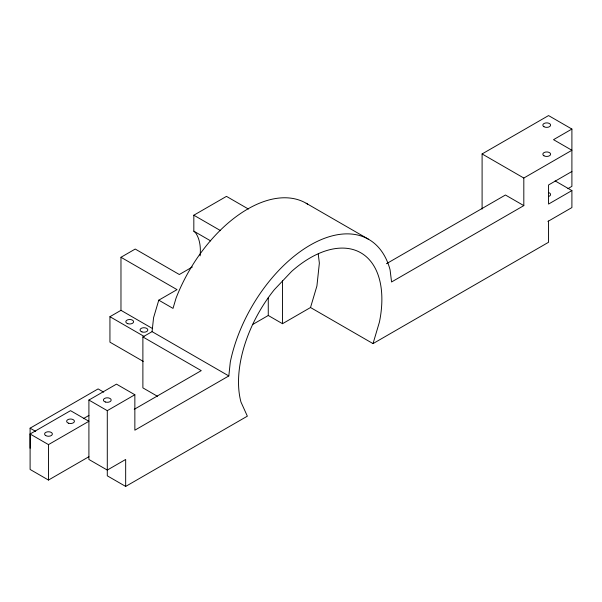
<?xml version="1.0" encoding="UTF-8"?>
<svg xmlns="http://www.w3.org/2000/svg" width="602" height="602" viewBox="0 0 602 602"><rect width="100%" height="100%" fill="white"/><g stroke="black" fill="none" stroke-linecap="round" stroke-linejoin="round"><path stroke-width="0.9" d="M30.1 448.227L30.1 428.172L98.103 388.907L103.695 392.143M567.904 188.659L571.9 186.349L571.9 129.054L553.524 139.664L571.9 150.274L523.815 178.034L523.815 205.621L391.563 281.977L390.073 269.794A116.961 67.529 -60 0 0 310.188 245.134A116.961 67.529 -60 0 0 230.303 362.035L228.813 375.941L134.856 430.189L134.856 394.746L107.291 410.662L107.291 475.813L125.667 486.424L247.354 416.17L240.958 402.023A101.369 58.522 -60 0 1 274.354 289.645L291.639 271.397A101.369 58.522 -60 0 1 379.426 322.078L373.022 343.614L310.519 307.524L282.496 323.703L268.266 315.486L252.87 324.373M125.667 486.424L125.667 459.469L107.291 470.079L88.908 459.469L88.908 400.052L116.479 384.136L134.856 394.746M157.476 396.297L142.885 387.876L142.885 336.939L152.073 331.634L153.563 317.728L158.777 300.172L177.026 289.637L120.972 257.28L120.972 310.331L152.652 328.624M310.519 307.524L316.915 285.988L319.361 263.157L318.247 254.067M120.972 257.28L135.224 249.047L179.328 274.512L192.354 266.995M200.105 255.865A50.681 29.265 -60 0 0 195.575 232.801L193.829 231.176L193.829 215.207L226.465 196.372L248.4 209.037M143.253 361.396L109.94 342.162L109.94 316.697L120.972 310.331M482.097 209.097L482.097 153.946L548.557 115.576L571.9 129.054M30.1 434.004L70.532 410.662L88.908 421.272L48.476 444.615L30.1 434.004L30.1 469.447L48.476 480.057L88.908 456.715M83.317 418.668L88.908 415.44M134.238 409.322L201.249 370.636L142.885 336.939M386.424 263.729L505.439 195.01L523.815 205.621M571.9 171.495L548.557 184.972L548.557 204.07L571.9 190.593L571.9 207.57L547.888 221.438M373.022 343.614L548.557 242.267L548.557 221.047M555.119 180.909L571.9 190.593M482.097 153.946L523.815 178.034M306.162 203.25L368.672 239.34M193.829 215.207L220.625 230.679M193.829 231.176L210.67 240.898M158.777 300.172L173.015 308.39L176.055 298.14A116.961 67.529 -60 0 1 307.66 204.161M152.073 331.634L228.813 375.941M109.94 316.697L144.066 336.398M88.908 400.052L107.291 410.662M30.1 428.172L35.691 431.401M282.496 280.705L282.496 323.703M268.266 297.719L268.266 315.486M48.476 444.615L48.476 480.057M548.67 192.572A3.898 2.25 0 0 1 548.67 196.47M543.967 155.79A3.898 2.25 0 0 0 550.484 154.782A3.898 2.25 0 0 0 545.713 152.028A3.898 2.25 0 0 0 543.967 155.79M45.722 435.6A3.898 2.25 0 0 0 52.246 434.591A3.898 2.25 0 0 0 47.468 431.83A3.898 2.25 0 0 0 45.722 435.6M105.342 402.001A3.898 2.25 0 0 0 111.189 400.052A3.898 2.25 0 0 0 105.342 398.103A3.898 2.25 0 0 0 105.342 402.001M543.967 126.721A3.898 2.25 0 0 0 550.484 125.705A3.898 2.25 0 0 0 545.713 122.951A3.898 2.25 0 0 0 543.967 126.721M68.583 423.221A3.898 2.25 0 0 0 74.43 421.272A3.898 2.25 0 0 0 68.583 419.323A3.898 2.25 0 0 0 68.583 423.221M127.752 323.688A3.898 2.25 0 0 0 133.599 321.739A3.898 2.25 0 0 0 127.752 319.79A3.898 2.25 0 0 0 127.752 323.688M141.997 331.913A3.898 2.25 0 0 0 147.844 329.964A3.898 2.25 0 0 0 141.997 328.015A3.898 2.25 0 0 0 141.997 331.913"/></g></svg>
